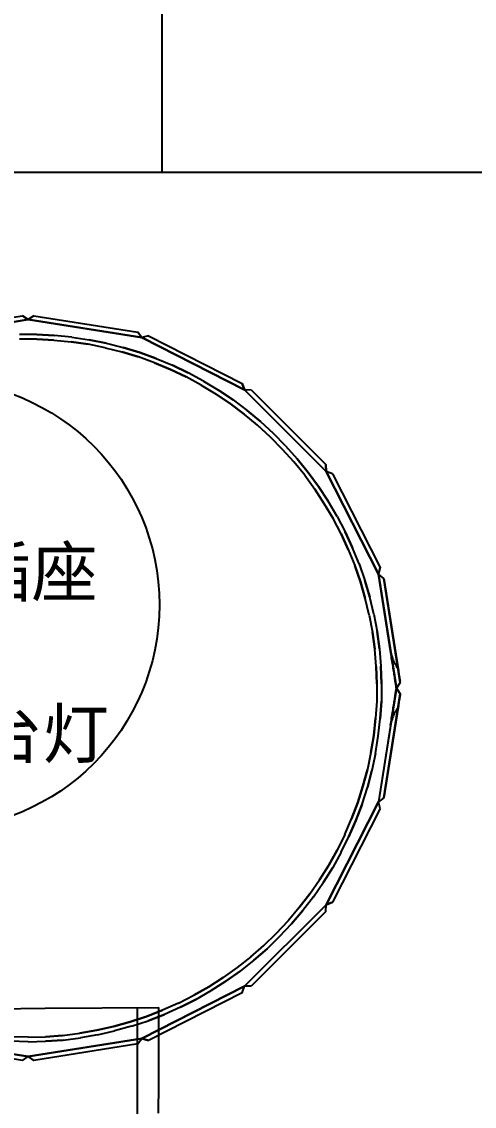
# Model space of a CAD drawing. Extents: x 11992 to 29481, y -6727 to 6811.
# Drawn here: x 12999 to 13242, y -1270 to -689 of the extents above; entities that cross this region are included whole.
import ezdxf

# ---------------------------------------------------------------- set-up
doc = ezdxf.new("R2010")
doc.units = 0
doc.header["$MEASUREMENT"] = 0
doc.layers.get('0').update_dxf_attribs({"color": 8, "linetype": 'CONTINUOUS'})
doc.layers.add('zoylight 0装饰灯', color=6, linetype='CONTINUOUS')
doc.styles.get("Standard").update_dxf_attribs({"font": 'arial.ttf'})

msp = doc.modelspace()

# ---------------------------------------------------------------- linework, layer by layer
for p, q in [((13074.62, -769.41, -2440.43), (13074.62, -609.41, -2440.43)), ((13074.62, -769.41, -40.43), (13074.62, -609.41, -40.43)), ((12599.59, -769.4, -40.43), (19099.59, -769.4, -40.43)), ((12599.59, -769.4, 379.57), (19099.59, -769.4, 379.57)), ((13074.62, -769.41, -2440.43), (13074.62, -769.41, -40.43)), ((13074.62, -769.41, -2440.43), (13074.62, -769.41, -40.43)), ((12941.8, -858.08, -1990.43), (13002.82, -848.42, -1990.43)), ((13002.82, -848.42, -2405.43), (12941.8, -858.08, -2405.43)), ((12944.07, -855.19, -1992.93), (12999.76, -846.37, -1992.93)), ((12944.07, -855.19, -2402.93), (12999.76, -846.37, -2402.93)), ((12999.76, -846.37, -1992.93), (12999.76, -846.37, -2402.93)), ((12999.76, -846.37, -2402.93), (12999.76, -846.37, -1992.93)), ((13002.82, -848.42, -1990.43), (12999.76, -846.37, -1992.93)), ((12999.76, -846.37, -2402.93), (13002.82, -848.42, -2405.43)), ((13005.87, -846.37, -1992.93), (13002.82, -848.42, -1990.43)), ((13005.87, -846.37, -2402.93), (13002.82, -848.42, -2405.43)), ((13002.82, -848.42, -2405.43), (13002.82, -848.42, -1990.43)), ((13002.82, -848.42, -2405.43), (13002.82, -848.42, -1990.43)), ((13002.82, -848.42, -1990.43), (13063.84, -858.08, -1990.43)), ((13063.84, -858.08, -2405.43), (13002.82, -848.42, -2405.43)), ((13002.82, -848.42, -2405.43), (13002.82, -848.42, -1990.43)), ((13002.82, -848.42, -1990.43), (13002.82, -848.42, -2405.43)), ((13005.87, -846.37, -1992.93), (13005.87, -846.37, -2402.93)), ((13005.87, -846.37, -2402.93), (13005.87, -846.37, -1992.93)), ((13005.87, -846.37, -1992.93), (13061.56, -855.19, -1992.93)), ((13005.87, -846.37, -2402.93), (13061.56, -855.19, -2402.93)), ((13007.5, -856.43, -2395.43), (12998.13, -856.43, -2440.43)), ((13007.44, -858.91, -2000.45), (12998.19, -858.91, -2006.45)), ((13016.68, -859.36, -2000.45), (13007.44, -858.91, -2000.45)), ((13007.44, -858.91, -2006.45), (13016.68, -859.36, -2006.45)), ((13016.87, -856.89, -2395.43), (13007.5, -856.43, -2395.43)), ((13007.5, -856.43, -2440.43), (13016.87, -856.89, -2440.43)), ((13016.68, -859.36, -2000.45), (13016.68, -859.36, -2006.45)), ((13016.68, -859.36, -2000.45), (13025.89, -860.28, -2000.45)), ((13016.68, -859.36, -2006.45), (13025.89, -860.28, -2006.45)), ((13016.68, -859.36, -2000.45), (13025.89, -860.28, -2000.45)), ((13016.68, -859.36, -2006.45), (13025.89, -860.28, -2006.45)), ((13016.87, -856.89, -2395.43), (13016.87, -856.89, -2440.43)), ((13026.2, -857.82, -2395.43), (13016.87, -856.89, -2395.43)), ((13026.2, -857.82, -2440.43), (13016.87, -856.89, -2440.43)), ((13026.2, -857.82, -2395.43), (13026.2, -857.82, -2440.43)), ((13026.2, -857.82, -2395.43), (13035.47, -859.21, -2395.43)), ((13026.2, -857.82, -2440.43), (13035.47, -859.21, -2440.43)), ((13026.2, -857.82, -2395.43), (13035.47, -859.21, -2395.43)), ((13026.2, -857.82, -2440.43), (13035.47, -859.21, -2440.43)), ((13035.47, -859.21, -2395.43), (13035.47, -859.21, -2440.43)), ((13044.66, -861.05, -2395.43), (13035.47, -859.21, -2395.43)), ((13035.47, -859.21, -2440.43), (13044.66, -861.05, -2440.43)), ((13061.56, -855.19, -1992.93), (13061.56, -855.19, -2402.93)), ((13061.56, -855.19, -2402.93), (13061.56, -855.19, -1992.93)), ((13063.84, -858.08, -1990.43), (13061.56, -855.19, -1992.93)), ((13061.56, -855.19, -2402.93), (13063.84, -858.08, -2405.43)), ((13067.38, -857.08, -1992.93), (13063.84, -858.08, -1990.43)), ((13067.38, -857.08, -2402.93), (13063.84, -858.08, -2405.43)), ((13063.84, -858.08, -2405.43), (13063.84, -858.08, -1990.43)), ((13063.84, -858.08, -1990.43), (13063.84, -858.08, -2405.43)), ((13063.84, -858.08, -2405.43), (13063.84, -858.08, -1990.43)), ((13063.84, -858.08, -2405.43), (13063.84, -858.08, -1990.43)), ((13063.84, -858.08, -1990.43), (13118.89, -886.13, -1990.43)), ((13118.89, -886.13, -2405.43), (13063.84, -858.08, -2405.43)), ((13067.38, -857.08, -1992.93), (13067.38, -857.08, -2402.93)), ((13067.38, -857.08, -2402.93), (13067.38, -857.08, -1992.93)), ((13067.38, -857.08, -1992.93), (13117.62, -882.68, -1992.93)), ((13067.38, -857.08, -2402.93), (13117.62, -882.68, -2402.93)), ((13025.89, -860.28, -2000.45), (13025.89, -860.28, -2006.45)), ((13025.89, -860.28, -2006.45), (13035.04, -861.65, -2006.45)), ((13035.04, -861.65, -2000.45), (13025.89, -860.28, -2000.45)), ((13025.89, -860.28, -2006.45), (13035.04, -861.65, -2006.45)), ((13035.04, -861.65, -2000.45), (13035.04, -861.65, -2006.45)), ((13044.11, -863.46, -2000.45), (13035.04, -861.65, -2000.45)), ((13044.11, -863.46, -2006.45), (13035.04, -861.65, -2006.45)), ((13044.11, -863.46, -2000.45), (13044.11, -863.46, -2006.45)), ((13044.11, -863.46, -2000.45), (13053.09, -865.73, -2000.45)), ((13044.11, -863.46, -2006.45), (13053.09, -865.73, -2006.45)), ((13044.66, -861.05, -2395.43), (13044.66, -861.05, -2440.43)), ((13044.66, -861.05, -2395.43), (13053.75, -863.34, -2395.43)), ((13044.66, -861.05, -2440.43), (13053.75, -863.34, -2440.43)), ((13053.09, -865.73, -2000.45), (13053.09, -865.73, -2006.45)), ((13053.09, -865.73, -2006.45), (13061.93, -868.44, -2006.45)), ((13061.93, -868.44, -2000.45), (13053.09, -865.73, -2000.45)), ((13053.09, -865.73, -2006.45), (13061.93, -868.44, -2006.45)), ((13053.75, -863.34, -2395.43), (13053.75, -863.34, -2440.43)), ((13053.75, -863.34, -2440.43), (13062.72, -866.08, -2440.43)), ((13062.72, -866.08, -2395.43), (13053.75, -863.34, -2395.43)), ((13053.75, -863.34, -2440.43), (13062.72, -866.08, -2440.43)), ((13061.93, -868.44, -2000.45), (13061.93, -868.44, -2006.45)), ((13070.64, -871.58, -2000.45), (13061.93, -868.44, -2000.45)), ((13070.64, -871.58, -2006.45), (13061.93, -868.44, -2006.45)), ((13062.72, -866.08, -2395.43), (13062.72, -866.08, -2440.43)), ((13071.54, -869.27, -2395.43), (13062.72, -866.08, -2395.43)), ((13062.72, -866.08, -2440.43), (13071.54, -869.27, -2440.43)), ((13070.64, -871.58, -2000.45), (13070.64, -871.58, -2006.45)), ((13079.17, -875.14, -2000.45), (13070.64, -871.58, -2000.45)), ((13070.64, -871.58, -2006.45), (13079.17, -875.14, -2006.45)), ((13071.54, -869.27, -2395.43), (13071.54, -869.27, -2440.43)), ((13071.54, -869.27, -2395.43), (13080.18, -872.88, -2395.43)), ((13071.54, -869.27, -2440.43), (13080.18, -872.88, -2440.43)), ((13079.17, -875.14, -2000.45), (13079.17, -875.14, -2006.45)), ((13079.17, -875.14, -2006.45), (13087.52, -879.13, -2006.45)), ((13087.52, -879.13, -2000.45), (13079.17, -875.14, -2000.45)), ((13079.17, -875.14, -2006.45), (13087.52, -879.13, -2006.45)), ((13080.18, -872.88, -2395.43), (13080.18, -872.88, -2440.43)), ((13080.18, -872.88, -2440.43), (13088.65, -876.92, -2440.43)), ((13088.65, -876.92, -2395.43), (13080.18, -872.88, -2395.43)), ((13080.18, -872.88, -2440.43), (13088.65, -876.92, -2440.43)), ((13088.65, -876.92, -2395.43), (13088.65, -876.92, -2440.43)), ((13096.9, -881.37, -2395.43), (13088.65, -876.92, -2395.43)), ((13096.9, -881.37, -2440.43), (13088.65, -876.92, -2440.43)), ((13087.52, -879.13, -2000.45), (13087.52, -879.13, -2006.45)), ((13095.67, -883.52, -2000.45), (13087.52, -879.13, -2000.45)), ((13095.67, -883.52, -2006.45), (13087.52, -879.13, -2006.45)), ((13096.9, -881.37, -2395.43), (13096.9, -881.37, -2440.43)), ((13096.9, -881.37, -2395.43), (13104.92, -886.23, -2395.43)), ((13096.9, -881.37, -2440.43), (13104.92, -886.23, -2440.43)), ((13117.62, -882.68, -1992.93), (13117.62, -882.68, -2402.93)), ((13117.62, -882.68, -2402.93), (13117.62, -882.68, -1992.93)), ((13118.89, -886.13, -1990.43), (13117.62, -882.68, -1992.93)), ((13117.62, -882.68, -2402.93), (13118.89, -886.13, -2405.43)), ((13095.67, -883.52, -2000.45), (13095.67, -883.52, -2006.45)), ((13095.67, -883.52, -2000.45), (13103.58, -888.32, -2000.45)), ((13095.67, -883.52, -2006.45), (13103.58, -888.32, -2006.45)), ((13103.58, -888.32, -2000.45), (13103.58, -888.32, -2006.45)), ((13111.25, -893.49, -2000.45), (13103.58, -888.32, -2000.45)), ((13103.58, -888.32, -2006.45), (13111.25, -893.49, -2006.45)), ((13104.92, -886.23, -2395.43), (13104.92, -886.23, -2440.43)), ((13112.69, -891.47, -2395.43), (13104.92, -886.23, -2395.43)), ((13104.92, -886.23, -2440.43), (13112.69, -891.47, -2440.43)), ((13118.89, -886.13, -2405.43), (13118.89, -886.13, -1990.43)), ((13118.89, -886.13, -2405.43), (13118.89, -886.13, -1990.43)), ((13122.56, -886.27, -1992.93), (13118.89, -886.13, -1990.43)), ((13118.89, -886.13, -1990.43), (13162.57, -929.82, -1990.43)), ((13162.57, -929.82, -2405.43), (13118.89, -886.13, -2405.43)), ((13122.56, -886.27, -2402.93), (13118.89, -886.13, -2405.43)), ((13118.89, -886.13, -2405.43), (13118.89, -886.13, -1990.43)), ((13118.89, -886.13, -1990.43), (13118.89, -886.13, -2405.43)), ((13122.56, -886.27, -1992.93), (13122.56, -886.27, -2402.93)), ((13122.56, -886.27, -2402.93), (13122.56, -886.27, -1992.93)), ((13122.56, -886.27, -1992.93), (13162.43, -926.14, -1992.93)), ((13122.56, -886.27, -2402.93), (13162.43, -926.14, -2402.93)), ((13111.25, -893.49, -2000.45), (13111.25, -893.49, -2006.45)), ((13118.66, -899.04, -2000.45), (13111.25, -893.49, -2000.45)), ((13111.25, -893.49, -2006.45), (13118.66, -899.04, -2006.45)), ((13112.69, -891.47, -2395.43), (13112.69, -891.47, -2440.43)), ((13112.69, -891.47, -2395.43), (13120.19, -897.09, -2395.43)), ((13112.69, -891.47, -2440.43), (13120.19, -897.09, -2440.43)), ((13112.69, -891.47, -2395.43), (13120.19, -897.09, -2395.43)), ((13112.69, -891.47, -2440.43), (13120.19, -897.09, -2440.43)), ((13118.66, -899.04, -2000.45), (13118.66, -899.04, -2006.45)), ((13125.78, -904.95, -2000.45), (13118.66, -899.04, -2000.45)), ((13125.78, -904.95, -2006.45), (13118.66, -899.04, -2006.45)), ((13120.19, -897.09, -2395.43), (13120.19, -897.09, -2440.43)), ((13127.41, -903.08, -2395.43), (13120.19, -897.09, -2395.43)), ((13120.19, -897.09, -2440.43), (13127.41, -903.08, -2440.43)), ((13125.78, -904.95, -2000.45), (13125.78, -904.95, -2006.45)), ((13125.78, -904.95, -2006.45), (13132.6, -911.2, -2006.45)), ((13132.6, -911.2, -2000.45), (13125.78, -904.95, -2000.45)), ((13125.78, -904.95, -2006.45), (13132.6, -911.2, -2006.45)), ((13127.41, -903.08, -2395.43), (13127.41, -903.08, -2440.43)), ((13134.32, -909.42, -2395.43), (13127.41, -903.08, -2395.43)), ((13127.41, -903.08, -2440.43), (13134.32, -909.42, -2440.43)), ((13132.6, -911.2, -2000.45), (13132.6, -911.2, -2006.45)), ((13132.6, -911.2, -2000.45), (13139.1, -917.78, -2000.45)), ((13132.6, -911.2, -2006.45), (13139.1, -917.78, -2006.45)), ((13134.32, -909.42, -2395.43), (13134.32, -909.42, -2440.43)), ((13140.9, -916.08, -2395.43), (13134.32, -909.42, -2395.43)), ((13140.9, -916.08, -2440.43), (13134.32, -909.42, -2440.43)), ((13139.1, -917.78, -2000.45), (13139.1, -917.78, -2006.45)), ((13145.27, -924.68, -2000.45), (13139.1, -917.78, -2000.45)), ((13139.1, -917.78, -2006.45), (13145.27, -924.68, -2006.45)), ((13140.9, -916.08, -2395.43), (13140.9, -916.08, -2440.43)), ((13140.9, -916.08, -2395.43), (13147.15, -923.07, -2395.43)), ((13140.9, -916.08, -2440.43), (13147.15, -923.07, -2440.43)), ((13147.15, -923.07, -2395.43), (13147.15, -923.07, -2440.43)), ((13153.05, -930.36, -2395.43), (13147.15, -923.07, -2395.43)), ((13147.15, -923.07, -2440.43), (13153.05, -930.36, -2440.43)), ((13145.27, -924.68, -2000.45), (13145.27, -924.68, -2006.45)), ((13151.09, -931.87, -2000.45), (13145.27, -924.68, -2000.45)), ((13151.09, -931.87, -2006.45), (13145.27, -924.68, -2006.45)), ((13162.43, -926.14, -1992.93), (13162.43, -926.14, -2402.93)), ((13162.43, -926.14, -2402.93), (13162.43, -926.14, -1992.93)), ((13162.57, -929.82, -1990.43), (13162.43, -926.14, -1992.93)), ((13162.43, -926.14, -2402.93), (13162.57, -929.82, -2405.43)), ((13162.57, -929.82, -2405.43), (13162.57, -929.82, -1990.43)), ((13162.57, -929.82, -1990.43), (13162.57, -929.82, -2405.43)), ((13162.57, -929.82, -2405.43), (13162.57, -929.82, -1990.43)), ((13162.57, -929.82, -2405.43), (13162.57, -929.82, -1990.43)), ((13166.02, -931.08, -1992.93), (13162.57, -929.82, -1990.43)), ((13162.57, -929.82, -1990.43), (13190.62, -984.87, -1990.43)), ((13190.62, -984.87, -2405.43), (13162.57, -929.82, -2405.43)), ((13166.02, -931.08, -2402.93), (13162.57, -929.82, -2405.43)), ((13151.09, -931.87, -2000.45), (13151.09, -931.87, -2006.45)), ((13151.09, -931.87, -2000.45), (13156.54, -939.34, -2000.45)), ((13151.09, -931.87, -2006.45), (13156.54, -939.34, -2006.45)), ((13153.05, -930.36, -2395.43), (13153.05, -930.36, -2440.43)), ((13158.58, -937.93, -2395.43), (13153.05, -930.36, -2395.43)), ((13153.05, -930.36, -2440.43), (13158.58, -937.93, -2440.43)), ((13166.02, -931.08, -1992.93), (13166.02, -931.08, -2402.93)), ((13166.02, -931.08, -2402.93), (13166.02, -931.08, -1992.93)), ((13166.02, -931.08, -1992.93), (13191.62, -981.33, -1992.93)), ((13166.02, -931.08, -2402.93), (13191.62, -981.33, -2402.93)), ((13156.54, -939.34, -2000.45), (13156.54, -939.34, -2006.45)), ((13161.62, -947.08, -2000.45), (13156.54, -939.34, -2000.45)), ((13156.54, -939.34, -2006.45), (13161.62, -947.08, -2006.45)), ((13158.58, -937.93, -2395.43), (13158.58, -937.93, -2440.43)), ((13163.73, -945.77, -2395.43), (13158.58, -937.93, -2395.43)), ((13158.58, -937.93, -2440.43), (13163.73, -945.77, -2440.43)), ((13161.62, -947.08, -2000.45), (13161.62, -947.08, -2006.45)), ((13161.62, -947.08, -2006.45), (13166.32, -955.05, -2006.45)), ((13166.32, -955.05, -2000.45), (13161.62, -947.08, -2000.45)), ((13161.62, -947.08, -2006.45), (13166.32, -955.05, -2006.45)), ((13163.73, -945.77, -2395.43), (13163.73, -945.77, -2440.43)), ((13168.48, -953.85, -2395.43), (13163.73, -945.77, -2395.43)), ((13168.48, -953.85, -2440.43), (13163.73, -945.77, -2440.43)), ((13166.32, -955.05, -2000.45), (13166.32, -955.05, -2006.45)), ((13170.61, -963.25, -2000.45), (13166.32, -955.05, -2000.45)), ((13170.61, -963.25, -2006.45), (13166.32, -955.05, -2006.45)), ((13168.48, -953.85, -2395.43), (13168.48, -953.85, -2440.43)), ((13168.48, -953.85, -2395.43), (13172.83, -962.15, -2395.43)), ((13168.48, -953.85, -2440.43), (13172.83, -962.15, -2440.43)), ((13170.61, -963.25, -2000.45), (13170.61, -963.25, -2006.45)), ((13174.49, -971.65, -2000.45), (13170.61, -963.25, -2000.45)), ((13170.61, -963.25, -2006.45), (13174.49, -971.65, -2006.45)), ((13172.83, -962.15, -2395.43), (13172.83, -962.15, -2440.43)), ((13176.76, -970.66, -2395.43), (13172.83, -962.15, -2395.43)), ((13172.83, -962.15, -2440.43), (13176.76, -970.66, -2440.43)), ((13174.49, -971.65, -2000.45), (13174.49, -971.65, -2006.45)), ((13174.49, -971.65, -2000.45), (13177.95, -980.23, -2000.45)), ((13174.49, -971.65, -2006.45), (13177.95, -980.23, -2006.45)), ((13176.76, -970.66, -2395.43), (13176.76, -970.66, -2440.43)), ((13180.27, -979.36, -2395.43), (13176.76, -970.66, -2395.43)), ((13180.27, -979.36, -2440.43), (13176.76, -970.66, -2440.43)), ((13177.95, -980.23, -2000.45), (13177.95, -980.23, -2006.45)), ((13180.98, -988.97, -2000.45), (13177.95, -980.23, -2000.45)), ((13177.95, -980.23, -2006.45), (13180.98, -988.97, -2006.45)), ((13180.27, -979.36, -2395.43), (13180.27, -979.36, -2440.43)), ((13180.27, -979.36, -2395.43), (13183.34, -988.21, -2395.43)), ((13180.27, -979.36, -2440.43), (13183.34, -988.21, -2440.43)), ((13190.62, -984.87, -1990.43), (13191.62, -981.33, -1992.93)), ((13191.62, -981.33, -2402.93), (13190.62, -984.87, -2405.43)), ((13191.62, -981.33, -2402.93), (13191.62, -981.33, -1992.93)), ((13190.62, -984.87, -2405.43), (13190.62, -984.87, -1990.43)), ((13190.62, -984.87, -1990.43), (13190.62, -984.87, -2405.43)), ((13190.62, -984.87, -2405.43), (13190.62, -984.87, -1990.43)), ((13193.51, -987.14, -2402.93), (13190.62, -984.87, -2405.43)), ((13190.62, -984.87, -1990.43), (13190.62, -984.87, -2405.43)), ((13190.62, -984.87, -2405.43), (13200.29, -1045.89, -2405.43)), ((13197.12, -1025.89, -1990.43), (13190.62, -984.87, -1990.43)), ((13193.51, -987.14, -1992.93), (13190.62, -984.87, -1990.43)), ((13193.51, -987.14, -1992.93), (13193.51, -987.14, -2402.93)), ((13202.33, -1042.83, -2402.93), (13193.51, -987.14, -2402.93)), ((13193.51, -987.14, -1992.93), (13193.51, -987.14, -2402.93)), ((13193.51, -987.14, -1992.93), (13201.18, -1035.57, -1992.93)), ((13180.98, -988.97, -2000.45), (13180.98, -988.97, -2006.45)), ((13183.58, -997.85, -2000.45), (13180.98, -988.97, -2000.45)), ((13180.98, -988.97, -2006.45), (13183.58, -997.85, -2006.45)), ((13183.34, -988.21, -2395.43), (13183.34, -988.21, -2440.43)), ((13185.98, -997.21, -2395.43), (13183.34, -988.21, -2395.43)), ((13183.34, -988.21, -2440.43), (13185.98, -997.21, -2440.43)), ((13183.58, -997.85, -2000.45), (13183.58, -997.85, -2006.45)), ((13185.73, -1006.85, -2000.45), (13183.58, -997.85, -2000.45)), ((13185.73, -1006.85, -2006.45), (13183.58, -997.85, -2006.45)), ((13185.98, -997.21, -2395.43), (13185.98, -997.21, -2440.43)), ((13188.16, -1006.33, -2395.43), (13185.98, -997.21, -2395.43)), ((13188.16, -1006.33, -2440.43), (13185.98, -997.21, -2440.43)), ((13185.73, -1006.85, -2000.45), (13185.73, -1006.85, -2006.45)), ((13185.73, -1006.85, -2000.45), (13187.44, -1015.94, -2000.45)), ((13185.73, -1006.85, -2006.45), (13187.44, -1015.94, -2006.45)), ((13188.16, -1006.33, -2395.43), (13188.16, -1006.33, -2440.43)), ((13188.16, -1006.33, -2395.43), (13189.89, -1015.55, -2395.43)), ((13188.16, -1006.33, -2440.43), (13189.89, -1015.55, -2440.43)), ((13187.44, -1015.94, -2000.45), (13187.44, -1015.94, -2006.45)), ((13188.7, -1025.11, -2000.45), (13187.44, -1015.94, -2000.45)), ((13187.44, -1015.94, -2006.45), (13188.7, -1025.11, -2006.45)), ((13189.89, -1015.55, -2395.43), (13189.89, -1015.55, -2440.43)), ((13191.16, -1024.83, -2395.43), (13189.89, -1015.55, -2395.43)), ((13189.89, -1015.55, -2440.43), (13191.16, -1024.83, -2440.43)), ((13188.7, -1025.11, -2000.45), (13188.7, -1025.11, -2006.45)), ((13189.5, -1034.33, -2000.45), (13188.7, -1025.11, -2000.45)), ((13189.5, -1034.33, -2006.45), (13188.7, -1025.11, -2006.45)), ((13191.16, -1024.83, -2395.43), (13191.16, -1024.83, -2440.43)), ((13191.16, -1024.83, -2395.43), (13191.97, -1034.17, -2395.43)), ((13191.16, -1024.83, -2440.43), (13191.97, -1034.17, -2440.43)), ((13197.27, -1026.86, -1990.45), (13197.12, -1025.89, -1990.43)), ((13197.12, -1025.89, -1990.43), (13197.27, -1026.72, -1990.45)), ((13197.12, -1025.89, -1990.43), (13197.19, -1026.3, -1990.43)), ((13197.12, -1025.89, -1990.43), (13197.45, -1027.54, -1990.5)), ((13197.12, -1025.89, -1990.43), (13197.55, -1027.95, -1990.53)), ((13197.12, -1025.89, -1990.43), (13197.66, -1028.35, -1990.58)), ((13197.19, -1026.3, -1990.43), (13197.27, -1026.72, -1990.45)), ((13197.27, -1026.72, -1990.45), (13197.35, -1027.13, -1990.47)), ((13197.43, -1027.83, -1990.52), (13197.27, -1026.86, -1990.45)), ((13197.35, -1027.13, -1990.47), (13197.45, -1027.54, -1990.5)), ((13197.58, -1028.8, -1990.64), (13197.43, -1027.83, -1990.52)), ((13197.45, -1027.54, -1990.5), (13197.55, -1027.95, -1990.53)), ((13197.55, -1027.95, -1990.53), (13197.66, -1028.35, -1990.58)), ((13197.66, -1028.35, -1990.58), (13197.78, -1028.75, -1990.63)), ((13197.78, -1028.75, -1990.63), (13197.91, -1029.15, -1990.7)), ((13189.5, -1034.33, -2000.45), (13189.5, -1034.33, -2006.45)), ((13189.84, -1043.57, -2000.45), (13189.5, -1034.33, -2000.45)), ((13189.5, -1034.33, -2006.45), (13189.84, -1043.57, -2006.45)), ((13191.97, -1034.17, -2395.43), (13191.97, -1034.17, -2440.43)), ((13192.32, -1043.54, -2395.43), (13191.97, -1034.17, -2395.43)), ((13191.97, -1034.17, -2440.43), (13192.32, -1043.54, -2440.43)), ((13197.73, -1029.76, -1990.81), (13197.58, -1028.8, -1990.64)), ((13197.88, -1030.72, -1991.02), (13197.73, -1029.76, -1990.81)), ((13198.03, -1031.66, -1991.28), (13197.88, -1030.72, -1991.02)), ((13197.91, -1029.15, -1990.7), (13198.04, -1029.55, -1990.77)), ((13198.18, -1032.59, -1991.58), (13198.03, -1031.66, -1991.28)), ((13198.04, -1029.55, -1990.77), (13198.18, -1029.94, -1990.84)), ((13198.18, -1029.94, -1990.84), (13198.48, -1030.71, -1991.02)), ((13198.32, -1033.5, -1991.93), (13198.18, -1032.59, -1991.58)), ((13198.47, -1034.39, -1992.33), (13198.32, -1033.5, -1991.93)), ((13198.6, -1035.27, -1992.77), (13198.47, -1034.39, -1992.33)), ((13198.48, -1030.71, -1991.02), (13198.8, -1031.46, -1991.22)), ((13198.8, -1031.46, -1991.22), (13199.15, -1032.19, -1991.45)), ((13199.15, -1032.19, -1991.45), (13199.52, -1032.91, -1991.7)), ((13199.52, -1032.91, -1991.7), (13199.91, -1033.6, -1991.98)), ((13199.91, -1033.6, -1991.98), (13200.32, -1034.28, -1992.27)), ((13200.32, -1034.28, -1992.27), (13200.74, -1034.93, -1992.59)), ((13198.74, -1036.12, -1993.25), (13198.6, -1035.27, -1992.77)), ((13198.87, -1036.95, -1993.77), (13198.74, -1036.12, -1993.25)), ((13199, -1037.75, -1994.33), (13198.87, -1036.95, -1993.77)), ((13199.12, -1038.53, -1994.93), (13199, -1037.75, -1994.33)), ((13199.24, -1039.27, -1995.57), (13199.12, -1038.53, -1994.93)), ((13199.35, -1039.98, -1996.24), (13199.24, -1039.27, -1995.57)), ((13199.46, -1040.66, -1996.95), (13199.35, -1039.98, -1996.24)), ((13200.74, -1034.93, -1992.59), (13201.18, -1035.57, -1992.93)), ((13201.18, -1035.57, -1992.93), (13201.31, -1036.36, -1993.39)), ((13201.31, -1036.36, -1993.39), (13201.43, -1037.13, -1993.89)), ((13201.43, -1037.13, -1993.89), (13201.55, -1037.88, -1994.42)), ((13201.55, -1037.88, -1994.42), (13201.66, -1038.6, -1994.99)), ((13201.66, -1038.6, -1994.99), (13201.77, -1039.29, -1995.59)), ((13201.77, -1039.29, -1995.59), (13201.88, -1039.96, -1996.22)), ((13201.88, -1039.96, -1996.22), (13201.98, -1040.6, -1996.88)), ((13189.84, -1043.57, -2000.45), (13189.72, -1052.83, -2000.45)), ((13189.84, -1043.57, -2006.45), (13189.72, -1052.83, -2006.45)), ((13189.84, -1043.57, -2000.45), (13189.84, -1043.57, -2006.45)), ((13200.29, -1045.89, -2405.43), (13190.62, -1106.91, -2405.43)), ((13192.32, -1043.54, -2395.43), (13192.2, -1052.92, -2395.43)), ((13192.32, -1043.54, -2440.43), (13192.2, -1052.92, -2440.43)), ((13192.32, -1043.54, -2395.43), (13192.32, -1043.54, -2440.43)), ((13199.56, -1041.31, -1997.69), (13199.46, -1040.66, -1996.95)), ((13199.66, -1041.92, -1998.47), (13199.56, -1041.31, -1997.69)), ((13199.75, -1042.48, -1999.27), (13199.66, -1041.92, -1998.47)), ((13199.83, -1043.01, -2000.1), (13199.75, -1042.48, -1999.27)), ((13199.91, -1043.5, -2000.95), (13199.83, -1043.01, -2000.1)), ((13199.98, -1043.94, -2001.83), (13199.91, -1043.5, -2000.95)), ((13200.04, -1044.35, -2002.73), (13199.98, -1043.94, -2001.83)), ((13200.07, -1044.53, -2003.19), (13200.04, -1044.35, -2002.73)), ((13200.1, -1044.71, -2003.65), (13200.07, -1044.53, -2003.19)), ((13200.12, -1044.87, -2004.12), (13200.1, -1044.71, -2003.65)), ((13200.17, -1045.16, -2005.06), (13200.12, -1044.87, -2004.12)), ((13200.19, -1045.28, -2005.54), (13200.17, -1045.16, -2005.06)), ((13200.21, -1045.39, -2006.02), (13200.19, -1045.28, -2005.54)), ((13200.29, -1045.89, -2010.43), (13200.21, -1045.39, -2006.02)), ((13200.22, -1045.5, -2006.5), (13200.21, -1045.39, -2006.02)), ((13200.29, -1045.89, -2010.43), (13200.22, -1045.5, -2006.5)), ((13200.24, -1045.59, -2006.99), (13200.22, -1045.5, -2006.5)), ((13200.22, -1046.28, -2006.5), (13200.25, -1046.1, -2007.48)), ((13200.25, -1045.67, -2007.48), (13200.24, -1045.59, -2006.99)), ((13200.26, -1045.73, -2007.97), (13200.25, -1045.67, -2007.48)), ((13200.25, -1046.1, -2007.48), (13200.26, -1046.04, -2007.96)), ((13200.27, -1045.79, -2008.46), (13200.26, -1045.73, -2007.97)), ((13200.26, -1046.04, -2007.96), (13200.27, -1045.98, -2008.46)), ((13200.28, -1045.83, -2008.95), (13200.27, -1045.79, -2008.46)), ((13200.27, -1045.98, -2008.46), (13200.28, -1045.91, -2009.44)), ((13200.27, -1045.98, -2008.46), (13200.28, -1045.94, -2008.95)), ((13200.28, -1045.86, -2009.44), (13200.28, -1045.83, -2008.95)), ((13200.29, -1045.89, -2010.43), (13200.28, -1045.86, -2009.44)), ((13200.28, -1045.88, -2009.93), (13200.28, -1045.86, -2009.44)), ((13200.29, -1045.89, -2010.43), (13200.28, -1045.88, -2009.93)), ((13200.28, -1045.91, -2009.44), (13200.28, -1045.89, -2009.93)), ((13200.28, -1045.89, -2009.93), (13200.29, -1045.89, -2405.43)), ((13200.28, -1045.91, -2009.44), (13200.28, -1045.94, -2008.95)), ((13202.33, -1042.83, -2402.93), (13200.29, -1045.89, -2405.43)), ((13200.29, -1045.89, -2010.43), (13200.82, -1045.08, -2004.82)), ((13200.29, -1045.89, -2010.43), (13200.68, -1045.29, -2005.59)), ((13200.29, -1045.89, -2010.43), (13200.33, -1045.82, -2008.8)), ((13200.29, -1045.89, -2010.43), (13200.3, -1045.87, -2009.61)), ((13200.29, -1045.89, -2010.43), (13200.33, -1045.95, -2008.8)), ((13200.29, -1045.89, -2010.43), (13200.3, -1045.91, -2009.61)), ((13200.29, -1045.89, -2010.43), (13200.39, -1046.04, -2007.98)), ((13200.29, -1045.89, -2010.43), (13200.46, -1046.15, -2007.18)), ((13200.29, -1045.89, -2010.43), (13200.29, -1045.89, -2405.43)), ((13202.33, -1048.94, -2402.93), (13200.29, -1045.89, -2405.43)), ((13200.29, -1045.89, -2010.43), (13200.29, -1045.89, -2405.43)), ((13200.29, -1045.89, -2010.43), (13200.29, -1045.89, -2405.43)), ((13200.33, -1045.82, -2008.8), (13200.3, -1045.87, -2009.61)), ((13200.3, -1045.91, -2009.61), (13200.33, -1045.95, -2008.8)), ((13200.39, -1045.74, -2007.98), (13200.33, -1045.82, -2008.8)), ((13200.33, -1045.95, -2008.8), (13200.39, -1046.04, -2007.98)), ((13200.46, -1045.62, -2007.18), (13200.39, -1045.74, -2007.98)), ((13200.39, -1046.04, -2007.98), (13200.46, -1046.15, -2007.18)), ((13200.56, -1045.47, -2006.38), (13200.46, -1045.62, -2007.18)), ((13200.46, -1046.15, -2007.18), (13200.56, -1046.3, -2006.38)), ((13200.68, -1045.29, -2005.59), (13200.56, -1045.47, -2006.38)), ((13200.82, -1045.08, -2004.82), (13200.68, -1045.29, -2005.59)), ((13200.98, -1044.84, -2004.05), (13200.82, -1045.08, -2004.82)), ((13201.16, -1044.57, -2003.3), (13200.98, -1044.84, -2004.05)), ((13201.36, -1044.28, -2002.57), (13201.16, -1044.57, -2003.3)), ((13201.58, -1043.95, -2001.85), (13201.36, -1044.28, -2002.57)), ((13201.81, -1043.6, -2001.15), (13201.58, -1043.95, -2001.85)), ((13202.07, -1043.23, -2000.47), (13201.81, -1043.6, -2001.15)), ((13201.98, -1040.6, -1996.88), (13202.07, -1041.21, -1997.57)), ((13202.07, -1041.21, -1997.57), (13202.17, -1041.78, -1998.29)), ((13202.33, -1042.83, -1999.8), (13202.07, -1043.23, -2000.47)), ((13202.17, -1041.78, -1998.29), (13202.25, -1042.32, -1999.03)), ((13202.33, -1042.83, -1999.8), (13202.25, -1042.32, -1999.03)), ((13202.33, -1042.83, -1999.8), (13202.33, -1042.83, -2402.93)), ((13202.33, -1042.83, -1999.8), (13202.33, -1042.83, -2402.93)), ((13193.51, -1104.64, -2402.93), (13202.33, -1048.94, -2402.93)), ((13199.24, -1052.5, -1995.57), (13199.35, -1051.79, -1996.24)), ((13199.35, -1051.79, -1996.24), (13199.46, -1051.11, -1996.95)), ((13199.46, -1051.11, -1996.95), (13199.56, -1050.46, -1997.69)), ((13199.56, -1050.46, -1997.69), (13199.66, -1049.86, -1998.47)), ((13199.66, -1049.86, -1998.47), (13199.75, -1049.29, -1999.27)), ((13199.75, -1049.29, -1999.27), (13199.83, -1048.76, -2000.1)), ((13199.83, -1048.76, -2000.1), (13199.91, -1048.27, -2000.95)), ((13199.91, -1048.27, -2000.95), (13199.98, -1047.83, -2001.83)), ((13199.98, -1047.83, -2001.83), (13200.04, -1047.42, -2002.73)), ((13200.04, -1047.42, -2002.73), (13200.07, -1047.24, -2003.19)), ((13200.07, -1047.24, -2003.19), (13200.1, -1047.07, -2003.65)), ((13200.1, -1047.07, -2003.65), (13200.12, -1046.91, -2004.12)), ((13200.12, -1046.91, -2004.12), (13200.15, -1046.76, -2004.59)), ((13200.15, -1046.76, -2004.59), (13200.17, -1046.62, -2005.06)), ((13200.17, -1046.62, -2005.06), (13200.21, -1046.38, -2006.02)), ((13200.21, -1046.38, -2006.02), (13200.22, -1046.28, -2006.5)), ((13200.56, -1046.3, -2006.38), (13200.68, -1046.48, -2005.59)), ((13200.68, -1046.48, -2005.59), (13200.82, -1046.69, -2004.82)), ((13200.82, -1046.69, -2004.82), (13200.98, -1046.93, -2004.05)), ((13200.98, -1046.93, -2004.05), (13201.16, -1047.2, -2003.3)), ((13201.16, -1047.2, -2003.3), (13201.36, -1047.5, -2002.57)), ((13201.36, -1047.5, -2002.57), (13201.58, -1047.82, -2001.85)), ((13201.58, -1047.82, -2001.85), (13201.81, -1048.17, -2001.15)), ((13201.88, -1051.81, -1996.22), (13201.77, -1052.48, -1995.59)), ((13201.81, -1048.17, -2001.15), (13202.07, -1048.55, -2000.47)), ((13201.98, -1051.17, -1996.88), (13201.88, -1051.81, -1996.22)), ((13202.07, -1050.57, -1997.57), (13201.98, -1051.17, -1996.88)), ((13202.07, -1048.55, -2000.47), (13202.33, -1048.94, -1999.8)), ((13202.17, -1049.99, -1998.29), (13202.07, -1050.57, -1997.57)), ((13202.25, -1049.45, -1999.03), (13202.17, -1049.99, -1998.29)), ((13202.33, -1048.94, -1999.8), (13202.25, -1049.45, -1999.03)), ((13202.33, -1048.94, -1999.8), (13202.33, -1048.94, -2402.93)), ((13202.33, -1048.94, -1999.8), (13202.33, -1048.94, -2402.93)), ((13189.72, -1052.83, -2000.45), (13189.15, -1062.06, -2000.45)), ((13189.72, -1052.83, -2006.45), (13189.15, -1062.06, -2006.45)), ((13189.72, -1052.83, -2000.45), (13189.72, -1052.83, -2006.45)), ((13191.62, -1062.28, -2395.43), (13192.2, -1052.92, -2395.43)), ((13192.2, -1052.92, -2440.43), (13191.62, -1062.28, -2440.43)), ((13192.2, -1052.92, -2395.43), (13192.2, -1052.92, -2440.43)), ((13201.18, -1056.21, -1992.93), (13193.51, -1104.64, -1992.93)), ((13198.32, -1058.27, -1991.93), (13198.47, -1057.38, -1992.33)), ((13198.47, -1057.38, -1992.33), (13198.6, -1056.5, -1992.77)), ((13198.6, -1056.5, -1992.77), (13198.74, -1055.65, -1993.25)), ((13198.74, -1055.65, -1993.25), (13198.87, -1054.82, -1993.77)), ((13198.87, -1054.82, -1993.77), (13199, -1054.02, -1994.33)), ((13199, -1054.02, -1994.33), (13199.12, -1053.25, -1994.93)), ((13199.12, -1053.25, -1994.93), (13199.24, -1052.5, -1995.57)), ((13200.32, -1057.5, -1992.27), (13199.91, -1058.17, -1991.98)), ((13200.74, -1056.84, -1992.59), (13200.32, -1057.5, -1992.27)), ((13201.18, -1056.21, -1992.93), (13200.74, -1056.84, -1992.59)), ((13201.31, -1055.41, -1993.39), (13201.18, -1056.21, -1992.93)), ((13201.43, -1054.64, -1993.89), (13201.31, -1055.41, -1993.39)), ((13201.55, -1053.9, -1994.42), (13201.43, -1054.64, -1993.89)), ((13201.66, -1053.17, -1994.99), (13201.55, -1053.9, -1994.42)), ((13201.77, -1052.48, -1995.59), (13201.66, -1053.17, -1994.99)), ((13188.13, -1071.26, -2000.45), (13189.15, -1062.06, -2000.45)), ((13189.15, -1062.06, -2006.45), (13188.13, -1071.26, -2006.45)), ((13189.15, -1062.06, -2000.45), (13189.15, -1062.06, -2006.45)), ((13190.58, -1071.59, -2395.43), (13191.62, -1062.28, -2395.43)), ((13190.58, -1071.59, -2440.43), (13191.62, -1062.28, -2440.43)), ((13191.62, -1062.28, -2395.43), (13191.62, -1062.28, -2440.43)), ((13197.43, -1063.94, -1990.52), (13197.58, -1062.97, -1990.64)), ((13197.66, -1063.42, -1990.58), (13197.55, -1063.83, -1990.53)), ((13197.58, -1062.97, -1990.64), (13197.73, -1062.01, -1990.81)), ((13197.78, -1063.02, -1990.63), (13197.66, -1063.42, -1990.58)), ((13197.73, -1062.01, -1990.81), (13197.88, -1061.05, -1991.02)), ((13197.91, -1062.62, -1990.7), (13197.78, -1063.02, -1990.63)), ((13197.88, -1061.05, -1991.02), (13198.03, -1060.11, -1991.28)), ((13198.04, -1062.23, -1990.77), (13197.91, -1062.62, -1990.7)), ((13198.03, -1060.11, -1991.28), (13198.18, -1059.19, -1991.58)), ((13198.18, -1061.84, -1990.84), (13198.04, -1062.23, -1990.77)), ((13198.18, -1059.19, -1991.58), (13198.32, -1058.27, -1991.93)), ((13198.48, -1061.07, -1991.02), (13198.18, -1061.84, -1990.84)), ((13198.8, -1060.32, -1991.22), (13198.48, -1061.07, -1991.02)), ((13199.15, -1059.58, -1991.45), (13198.8, -1060.32, -1991.22)), ((13199.52, -1058.87, -1991.7), (13199.15, -1059.58, -1991.45)), ((13199.91, -1058.17, -1991.98), (13199.52, -1058.87, -1991.7)), ((13197.12, -1065.89, -1990.43), (13190.62, -1106.91, -1990.43)), ((13197.12, -1065.89, -1990.43), (13190.62, -1106.91, -1990.43)), ((13197.12, -1065.89, -1990.43), (13197.43, -1063.94, -1990.52)), ((13197.12, -1065.89, -1990.43), (13197.45, -1064.23, -1990.5)), ((13197.12, -1065.89, -1990.43), (13197.35, -1064.64, -1990.47)), ((13197.12, -1065.89, -1990.43), (13197.27, -1065.06, -1990.45)), ((13197.12, -1065.89, -1990.43), (13197.19, -1065.47, -1990.43)), ((13197.27, -1065.06, -1990.45), (13197.19, -1065.47, -1990.43)), ((13197.35, -1064.64, -1990.47), (13197.27, -1065.06, -1990.45)), ((13197.45, -1064.23, -1990.5), (13197.35, -1064.64, -1990.47)), ((13197.55, -1063.83, -1990.53), (13197.45, -1064.23, -1990.5)), ((13186.64, -1080.39, -2000.45), (13188.13, -1071.26, -2000.45)), ((13188.13, -1071.26, -2006.45), (13186.64, -1080.39, -2006.45)), ((13188.13, -1071.26, -2000.45), (13188.13, -1071.26, -2006.45)), ((13189.08, -1080.85, -2395.43), (13190.58, -1071.59, -2395.43)), ((13189.08, -1080.85, -2440.43), (13190.58, -1071.59, -2440.43)), ((13190.58, -1071.59, -2395.43), (13190.58, -1071.59, -2440.43)), ((13186.64, -1080.39, -2000.45), (13184.71, -1089.44, -2000.45)), ((13186.64, -1080.39, -2006.45), (13184.71, -1089.44, -2006.45)), ((13186.64, -1080.39, -2000.45), (13186.64, -1080.39, -2006.45)), ((13189.08, -1080.85, -2395.43), (13187.12, -1090.01, -2395.43)), ((13189.08, -1080.85, -2440.43), (13187.12, -1090.01, -2440.43)), ((13189.08, -1080.85, -2395.43), (13189.08, -1080.85, -2440.43)), ((13182.34, -1098.38, -2000.45), (13184.71, -1089.44, -2000.45)), ((13184.71, -1089.44, -2006.45), (13182.34, -1098.38, -2006.45)), ((13184.71, -1089.44, -2000.45), (13184.71, -1089.44, -2006.45)), ((13184.72, -1099.08, -2395.43), (13187.12, -1090.01, -2395.43)), ((13187.12, -1090.01, -2440.43), (13184.72, -1099.08, -2440.43)), ((13187.12, -1090.01, -2395.43), (13187.12, -1090.01, -2440.43)), ((13179.52, -1107.19, -2000.45), (13182.34, -1098.38, -2000.45)), ((13182.34, -1098.38, -2006.45), (13179.52, -1107.19, -2006.45)), ((13182.34, -1098.38, -2000.45), (13182.34, -1098.38, -2006.45)), ((13181.86, -1108.01, -2395.43), (13184.72, -1099.08, -2395.43)), ((13181.86, -1108.01, -2440.43), (13184.72, -1099.08, -2440.43)), ((13184.72, -1099.08, -2395.43), (13184.72, -1099.08, -2440.43)), ((13190.62, -1106.91, -1990.43), (13162.57, -1161.96, -1990.43)), ((13162.57, -1161.96, -2405.43), (13190.62, -1106.91, -2405.43)), ((13176.27, -1115.86, -2000.45), (13179.52, -1107.19, -2000.45)), ((13179.52, -1107.19, -2006.45), (13176.27, -1115.86, -2006.45)), ((13178.57, -1116.78, -2395.43), (13181.86, -1108.01, -2395.43)), ((13181.86, -1108.01, -2440.43), (13178.57, -1116.78, -2440.43)), ((13179.52, -1107.19, -2000.45), (13179.52, -1107.19, -2006.45)), ((13181.86, -1108.01, -2395.43), (13181.86, -1108.01, -2440.43)), ((13193.51, -1104.64, -2402.93), (13190.62, -1106.91, -2405.43)), ((13193.51, -1104.64, -1992.93), (13190.62, -1106.91, -1990.43)), ((13190.62, -1106.91, -2405.43), (13190.62, -1106.91, -1990.43)), ((13190.62, -1106.91, -2405.43), (13190.62, -1106.91, -1990.43)), ((13191.62, -1110.45, -1992.93), (13190.62, -1106.91, -1990.43)), ((13191.62, -1110.45, -2402.93), (13190.62, -1106.91, -2405.43)), ((13190.62, -1106.91, -1990.43), (13190.62, -1106.91, -2405.43)), ((13190.62, -1106.91, -1990.43), (13190.62, -1106.91, -2405.43)), ((13193.51, -1104.64, -2402.93), (13193.51, -1104.64, -1992.93)), ((13193.51, -1104.64, -1992.93), (13193.51, -1104.64, -2402.93)), ((13191.62, -1110.45, -1992.93), (13166.02, -1160.69, -1992.93)), ((13191.62, -1110.45, -2402.93), (13166.02, -1160.69, -2402.93)), ((13172.6, -1124.35, -2000.45), (13176.27, -1115.86, -2000.45)), ((13172.6, -1124.35, -2006.45), (13176.27, -1115.86, -2006.45)), ((13176.27, -1115.86, -2000.45), (13176.27, -1115.86, -2006.45)), ((13191.62, -1110.45, -1992.93), (13191.62, -1110.45, -2402.93)), ((13191.62, -1110.45, -2402.93), (13191.62, -1110.45, -1992.93)), ((13174.85, -1125.39, -2395.43), (13178.57, -1116.78, -2395.43)), ((13178.57, -1116.78, -2440.43), (13174.85, -1125.39, -2440.43)), ((13178.57, -1116.78, -2395.43), (13178.57, -1116.78, -2440.43)), ((13172.6, -1124.35, -2000.45), (13168.51, -1132.65, -2000.45)), ((13172.6, -1124.35, -2006.45), (13168.51, -1132.65, -2006.45)), ((13170.71, -1133.8, -2395.43), (13174.85, -1125.39, -2395.43)), ((13170.71, -1133.8, -2440.43), (13174.85, -1125.39, -2440.43)), ((13172.6, -1124.35, -2000.45), (13172.6, -1124.35, -2006.45)), ((13174.85, -1125.39, -2395.43), (13174.85, -1125.39, -2440.43)), ((13164.02, -1140.74, -2000.45), (13168.51, -1132.65, -2000.45)), ((13168.51, -1132.65, -2006.45), (13164.02, -1140.74, -2006.45)), ((13168.51, -1132.65, -2000.45), (13168.51, -1132.65, -2006.45)), ((13170.71, -1133.8, -2395.43), (13166.15, -1142, -2395.43)), ((13170.71, -1133.8, -2440.43), (13166.15, -1142, -2440.43)), ((13170.71, -1133.8, -2395.43), (13170.71, -1133.8, -2440.43)), ((13159.13, -1148.59, -2000.45), (13164.02, -1140.74, -2000.45)), ((13164.02, -1140.74, -2006.45), (13159.13, -1148.59, -2006.45)), ((13161.2, -1149.96, -2395.43), (13166.15, -1142, -2395.43)), ((13166.15, -1142, -2440.43), (13161.2, -1149.96, -2440.43)), ((13164.02, -1140.74, -2000.45), (13164.02, -1140.74, -2006.45)), ((13166.15, -1142, -2395.43), (13166.15, -1142, -2440.43)), ((13153.86, -1156.2, -2000.45), (13159.13, -1148.59, -2000.45)), ((13153.86, -1156.2, -2006.45), (13159.13, -1148.59, -2006.45)), ((13155.86, -1157.66, -2395.43), (13161.2, -1149.96, -2395.43)), ((13155.86, -1157.66, -2440.43), (13161.2, -1149.96, -2440.43)), ((13159.13, -1148.59, -2000.45), (13159.13, -1148.59, -2006.45)), ((13161.2, -1149.96, -2395.43), (13161.2, -1149.96, -2440.43)), ((13148.22, -1163.53, -2000.45), (13153.86, -1156.2, -2000.45)), ((13153.86, -1156.2, -2006.45), (13148.22, -1163.53, -2006.45)), ((13153.86, -1156.2, -2000.45), (13153.86, -1156.2, -2006.45)), ((13162.57, -1161.96, -1990.43), (13118.89, -1205.64, -1990.43)), ((13118.89, -1205.64, -2405.43), (13162.57, -1161.96, -2405.43)), ((13155.86, -1157.66, -2395.43), (13150.15, -1165.09, -2395.43)), ((13155.86, -1157.66, -2440.43), (13150.15, -1165.09, -2440.43)), ((13155.86, -1157.66, -2395.43), (13155.86, -1157.66, -2440.43)), ((13162.43, -1165.63, -1992.93), (13162.57, -1161.96, -1990.43)), ((13162.43, -1165.63, -2402.93), (13162.57, -1161.96, -2405.43)), ((13162.57, -1161.96, -1990.43), (13166.02, -1160.69, -1992.93)), ((13166.02, -1160.69, -2402.93), (13162.57, -1161.96, -2405.43)), ((13162.57, -1161.96, -2405.43), (13162.57, -1161.96, -1990.43)), ((13162.57, -1161.96, -1990.43), (13162.57, -1161.96, -2405.43)), ((13162.57, -1161.96, -2405.43), (13162.57, -1161.96, -1990.43)), ((13162.57, -1161.96, -2405.43), (13162.57, -1161.96, -1990.43)), ((13166.02, -1160.69, -2402.93), (13166.02, -1160.69, -1992.93)), ((13162.43, -1165.63, -1992.93), (13122.56, -1205.5, -1992.93)), ((13162.43, -1165.63, -2402.93), (13122.56, -1205.5, -2402.93)), ((13148.22, -1163.53, -2000.45), (13142.22, -1170.58, -2000.45)), ((13148.22, -1163.53, -2006.45), (13142.22, -1170.58, -2006.45)), ((13144.07, -1172.23, -2395.43), (13150.15, -1165.09, -2395.43)), ((13150.15, -1165.09, -2440.43), (13144.07, -1172.23, -2440.43)), ((13148.22, -1163.53, -2000.45), (13148.22, -1163.53, -2006.45)), ((13150.15, -1165.09, -2395.43), (13150.15, -1165.09, -2440.43)), ((13162.43, -1165.63, -1992.93), (13162.43, -1165.63, -2402.93)), ((13162.43, -1165.63, -2402.93), (13162.43, -1165.63, -1992.93)), ((13135.89, -1177.32, -2000.45), (13142.22, -1170.58, -2000.45)), ((13142.22, -1170.58, -2006.45), (13135.89, -1177.32, -2006.45)), ((13137.65, -1179.07, -2395.43), (13144.07, -1172.23, -2395.43)), ((13137.65, -1179.07, -2440.43), (13144.07, -1172.23, -2440.43)), ((13142.22, -1170.58, -2000.45), (13142.22, -1170.58, -2006.45)), ((13144.07, -1172.23, -2395.43), (13144.07, -1172.23, -2440.43)), ((13129.23, -1183.74, -2000.45), (13135.89, -1177.32, -2000.45)), ((13129.23, -1183.74, -2006.45), (13135.89, -1177.32, -2006.45)), ((13137.65, -1179.07, -2395.43), (13130.9, -1185.57, -2395.43)), ((13137.65, -1179.07, -2440.43), (13130.9, -1185.57, -2440.43)), ((13135.89, -1177.32, -2000.45), (13135.89, -1177.32, -2006.45)), ((13137.65, -1179.07, -2395.43), (13137.65, -1179.07, -2440.43)), ((13122.25, -1189.82, -2000.45), (13129.23, -1183.74, -2000.45)), ((13122.25, -1189.82, -2006.45), (13129.23, -1183.74, -2006.45)), ((13123.84, -1191.73, -2395.43), (13130.9, -1185.57, -2395.43)), ((13130.9, -1185.57, -2440.43), (13123.84, -1191.73, -2440.43)), ((13129.23, -1183.74, -2000.45), (13129.23, -1183.74, -2006.45)), ((13130.9, -1185.57, -2395.43), (13130.9, -1185.57, -2440.43)), ((13122.25, -1189.82, -2000.45), (13114.99, -1195.55, -2000.45)), ((13122.25, -1189.82, -2006.45), (13114.99, -1195.55, -2006.45)), ((13122.25, -1189.82, -2000.45), (13122.25, -1189.82, -2006.45)), ((13114.99, -1195.55, -2000.45), (13107.45, -1200.92, -2000.45)), ((13114.99, -1195.55, -2006.45), (13107.45, -1200.92, -2006.45)), ((13114.99, -1195.55, -2000.45), (13114.99, -1195.55, -2006.45)), ((13123.84, -1191.73, -2395.43), (13116.47, -1197.54, -2395.43)), ((13123.84, -1191.73, -2440.43), (13116.47, -1197.54, -2440.43)), ((13123.84, -1191.73, -2395.43), (13123.84, -1191.73, -2440.43)), ((13099.65, -1205.91, -2000.45), (13107.45, -1200.92, -2000.45)), ((13107.45, -1200.92, -2006.45), (13099.65, -1205.91, -2006.45)), ((13100.94, -1208.02, -2395.43), (13108.84, -1202.97, -2395.43)), ((13108.84, -1202.97, -2440.43), (13100.94, -1208.02, -2440.43)), ((13107.45, -1200.92, -2000.45), (13107.45, -1200.92, -2006.45)), ((13108.84, -1202.97, -2395.43), (13116.47, -1197.54, -2395.43)), ((13116.47, -1197.54, -2440.43), (13108.84, -1202.97, -2440.43)), ((13108.84, -1202.97, -2395.43), (13108.84, -1202.97, -2440.43)), ((13116.47, -1197.54, -2395.43), (13116.47, -1197.54, -2440.43)), ((13118.89, -1205.64, -1990.43), (13063.84, -1233.69, -1990.43)), ((13063.84, -1233.69, -2405.43), (13118.89, -1205.64, -2405.43)), ((13099.65, -1205.91, -2006.45), (13091.62, -1210.5, -2006.45)), ((13091.62, -1210.5, -2000.45), (13099.65, -1205.91, -2000.45)), ((13099.65, -1205.91, -2006.45), (13091.62, -1210.5, -2006.45)), ((13092.8, -1212.68, -2395.43), (13100.94, -1208.02, -2395.43)), ((13092.8, -1212.68, -2440.43), (13100.94, -1208.02, -2440.43)), ((13099.65, -1205.91, -2000.45), (13099.65, -1205.91, -2006.45)), ((13100.94, -1208.02, -2395.43), (13100.94, -1208.02, -2440.43)), ((13117.62, -1209.1, -1992.93), (13118.89, -1205.64, -1990.43)), ((13117.62, -1209.1, -2402.93), (13118.89, -1205.64, -2405.43)), ((13118.89, -1205.64, -1990.43), (13122.56, -1205.5, -1992.93)), ((13122.56, -1205.5, -2402.93), (13118.89, -1205.64, -2405.43)), ((13118.89, -1205.64, -2405.43), (13118.89, -1205.64, -1990.43)), ((13118.89, -1205.64, -2405.43), (13118.89, -1205.64, -1990.43)), ((13118.89, -1205.64, -2405.43), (13118.89, -1205.64, -1990.43)), ((13118.89, -1205.64, -1990.43), (13118.89, -1205.64, -2405.43)), ((13122.56, -1205.5, -2402.93), (13122.56, -1205.5, -1992.93)), ((13117.62, -1209.1, -1992.93), (13067.38, -1234.69, -1992.93)), ((13117.62, -1209.1, -2402.93), (13067.38, -1234.69, -2402.93)), ((13083.37, -1214.69, -2000.45), (13074.93, -1218.46, -2000.45)), ((13083.37, -1214.69, -2006.45), (13074.93, -1218.46, -2006.45)), ((13083.37, -1214.69, -2000.45), (13091.62, -1210.5, -2000.45)), ((13083.37, -1214.69, -2006.45), (13091.62, -1210.5, -2006.45)), ((13083.37, -1214.69, -2000.45), (13083.37, -1214.69, -2006.45)), ((13092.8, -1212.68, -2440.43), (13084.44, -1216.92, -2440.43)), ((13084.44, -1216.92, -2395.43), (13092.8, -1212.68, -2395.43)), ((13092.8, -1212.68, -2440.43), (13084.44, -1216.92, -2440.43)), ((13091.62, -1210.5, -2000.45), (13091.62, -1210.5, -2006.45)), ((13092.8, -1212.68, -2395.43), (13092.8, -1212.68, -2440.43)), ((13117.62, -1209.1, -2402.93), (13117.62, -1209.1, -1992.93)), ((12960.52, -1218.06, -2140.43), (13011.97, -1217.49, -2140.43)), ((13011.97, -1217.49, -2140.43), (13072.92, -1216.96, -2140.43)), ((13061.46, -1240.24, -2140.43), (13061.48, -1217.05, -2140.43)), ((13066.3, -1221.82, -2000.45), (13074.93, -1218.46, -2000.45)), ((13074.93, -1218.46, -2006.45), (13066.3, -1221.82, -2006.45)), ((13072.88, -1239.41, -2140.43), (13072.92, -1216.96, -2140.43)), ((13074.93, -1218.46, -2000.45), (13074.93, -1218.46, -2006.45)), ((13084.44, -1216.92, -2395.43), (13075.88, -1220.75, -2395.43)), ((13084.44, -1216.92, -2440.43), (13075.88, -1220.75, -2440.43)), ((13084.44, -1216.92, -2395.43), (13084.44, -1216.92, -2440.43)), ((13057.53, -1224.75, -2006.45), (13048.61, -1227.23, -2006.45)), ((13048.61, -1227.23, -2000.45), (13057.53, -1224.75, -2000.45)), ((13057.53, -1224.75, -2006.45), (13048.61, -1227.23, -2006.45)), ((13057.53, -1224.75, -2000.45), (13066.3, -1221.82, -2000.45)), ((13066.3, -1221.82, -2006.45), (13057.53, -1224.75, -2006.45)), ((13057.53, -1224.75, -2000.45), (13057.53, -1224.75, -2006.45)), ((13058.25, -1227.11, -2395.43), (13067.15, -1224.15, -2395.43)), ((13058.25, -1227.11, -2440.43), (13067.15, -1224.15, -2440.43)), ((13066.3, -1221.82, -2000.45), (13066.3, -1221.82, -2006.45)), ((13067.15, -1224.15, -2395.43), (13075.88, -1220.75, -2395.43)), ((13075.88, -1220.75, -2440.43), (13067.15, -1224.15, -2440.43)), ((13067.15, -1224.15, -2395.43), (13067.15, -1224.15, -2440.43)), ((13075.88, -1220.75, -2395.43), (13075.88, -1220.75, -2440.43)), ((13012.07, -1232.69, -2000.45), (13021.29, -1232.01, -2000.45)), ((13021.29, -1232.01, -2006.45), (13012.07, -1232.69, -2006.45)), ((13021.29, -1232.01, -2000.45), (13030.48, -1230.87, -2000.45)), ((13021.29, -1232.01, -2006.45), (13030.48, -1230.87, -2006.45)), ((13021.29, -1232.01, -2000.45), (13021.29, -1232.01, -2006.45)), ((13030.48, -1230.87, -2000.45), (13039.59, -1229.27, -2000.45)), ((13039.59, -1229.27, -2006.45), (13030.48, -1230.87, -2006.45)), ((13030.48, -1230.87, -2000.45), (13030.48, -1230.87, -2006.45)), ((13040.08, -1231.7, -2395.43), (13030.84, -1233.32, -2395.43)), ((13040.08, -1231.7, -2440.43), (13030.84, -1233.32, -2440.43)), ((13040.08, -1231.7, -2395.43), (13030.84, -1233.32, -2395.43)), ((13040.08, -1231.7, -2440.43), (13030.84, -1233.32, -2440.43)), ((13039.59, -1229.27, -2000.45), (13048.61, -1227.23, -2000.45)), ((13048.61, -1227.23, -2006.45), (13039.59, -1229.27, -2006.45)), ((13039.59, -1229.27, -2000.45), (13039.59, -1229.27, -2006.45)), ((13040.08, -1231.7, -2395.43), (13049.22, -1229.64, -2395.43)), ((13040.08, -1231.7, -2440.43), (13049.22, -1229.64, -2440.43)), ((13040.08, -1231.7, -2395.43), (13040.08, -1231.7, -2440.43)), ((13048.61, -1227.23, -2000.45), (13048.61, -1227.23, -2006.45)), ((13058.25, -1227.11, -2395.43), (13049.22, -1229.64, -2395.43)), ((13058.25, -1227.11, -2440.43), (13049.22, -1229.64, -2440.43)), ((13058.25, -1227.11, -2395.43), (13049.22, -1229.64, -2395.43)), ((13058.25, -1227.11, -2440.43), (13049.22, -1229.64, -2440.43)), ((13049.22, -1229.64, -2395.43), (13049.22, -1229.64, -2440.43)), ((13058.25, -1227.11, -2395.43), (13058.25, -1227.11, -2440.43)), ((13002.82, -1243.35, -1990.43), (12941.8, -1233.69, -1990.43)), ((12941.8, -1233.69, -2405.43), (13002.82, -1243.35, -2405.43)), ((12999.76, -1245.4, -1992.93), (12944.07, -1236.58, -1992.93)), ((12999.76, -1245.4, -2402.93), (12944.07, -1236.58, -2402.93)), ((13002.82, -1235.4, -2395.43), (12993.44, -1235.17, -2395.43)), ((13002.82, -1235.4, -2440.43), (12993.44, -1235.17, -2440.43)), ((13002.82, -1232.92, -2000.45), (12993.57, -1232.69, -2000.45)), ((13002.82, -1232.92, -2006.45), (12993.57, -1232.69, -2006.45)), ((13002.82, -1232.92, -2000.45), (13012.07, -1232.69, -2000.45)), ((13002.82, -1232.92, -2006.45), (13012.07, -1232.69, -2006.45)), ((13002.82, -1232.92, -2006.45), (13002.82, -1232.92, -2000.45)), ((13002.82, -1232.92, -2000.45), (13002.82, -1232.92, -2006.45)), ((13063.84, -1233.69, -1990.43), (13002.82, -1243.35, -1990.43)), ((13002.82, -1243.35, -2405.43), (13063.84, -1233.69, -2405.43)), ((13002.82, -1235.4, -2395.43), (13012.19, -1235.17, -2395.43)), ((13002.82, -1235.4, -2440.43), (13012.19, -1235.17, -2440.43)), ((13002.82, -1235.4, -2440.43), (13002.82, -1235.4, -2395.43)), ((13002.82, -1235.4, -2395.43), (13002.82, -1235.4, -2440.43)), ((13061.56, -1236.58, -1992.93), (13005.87, -1245.4, -1992.93)), ((13061.56, -1236.58, -2402.93), (13005.87, -1245.4, -2402.93)), ((13012.07, -1232.69, -2000.45), (13012.07, -1232.69, -2006.45)), ((13021.54, -1234.48, -2440.43), (13012.19, -1235.17, -2440.43)), ((13012.19, -1235.17, -2395.43), (13021.54, -1234.48, -2395.43)), ((13021.54, -1234.48, -2440.43), (13012.19, -1235.17, -2440.43)), ((13012.19, -1235.17, -2395.43), (13012.19, -1235.17, -2440.43)), ((13021.54, -1234.48, -2395.43), (13030.84, -1233.32, -2395.43)), ((13021.54, -1234.48, -2440.43), (13030.84, -1233.32, -2440.43)), ((13021.54, -1234.48, -2395.43), (13021.54, -1234.48, -2440.43)), ((13030.84, -1233.32, -2395.43), (13030.84, -1233.32, -2440.43)), ((13061.56, -1236.58, -1992.93), (13063.84, -1233.69, -1990.43)), ((13061.56, -1236.58, -2402.93), (13063.84, -1233.69, -2405.43)), ((13061.56, -1236.58, -2402.93), (13061.56, -1236.58, -1992.93)), ((13063.84, -1233.69, -2405.43), (13063.84, -1233.69, -1990.43)), ((13063.84, -1233.69, -1990.43), (13063.84, -1233.69, -2405.43)), ((13063.84, -1233.69, -1990.43), (13067.38, -1234.69, -1992.93)), ((13067.38, -1234.69, -2402.93), (13063.84, -1233.69, -2405.43)), ((13063.84, -1233.69, -2405.43), (13063.84, -1233.69, -1990.43)), ((13063.84, -1233.69, -2405.43), (13063.84, -1233.69, -1990.43)), ((13067.38, -1234.69, -1992.93), (13067.38, -1234.69, -2402.93)), ((13067.38, -1234.69, -2402.93), (13067.38, -1234.69, -1992.93)), ((12999.76, -1245.4, -1992.93), (13002.82, -1243.35, -1990.43)), ((12999.76, -1245.4, -2402.93), (13002.82, -1243.35, -2405.43)), ((13002.82, -1243.35, -2405.43), (13002.82, -1243.35, -1990.43)), ((13002.82, -1243.35, -2405.43), (13002.82, -1243.35, -1990.43)), ((13002.82, -1243.35, -2405.43), (13002.82, -1243.35, -1990.43)), ((13002.82, -1243.35, -1990.43), (13002.82, -1243.35, -2405.43)), ((13002.82, -1243.35, -1990.43), (13005.87, -1245.4, -1992.93)), ((13005.87, -1245.4, -2402.93), (13002.82, -1243.35, -2405.43)), ((13061.44, -1259.6, -2140.43), (13061.46, -1240.24, -2140.43)), ((13072.84, -1258.21, -2140.43), (13072.88, -1239.41, -2140.43)), ((12999.76, -1245.4, -1992.93), (12999.76, -1245.4, -2402.93)), ((12999.76, -1245.4, -2402.93), (12999.76, -1245.4, -1992.93)), ((13005.87, -1245.4, -1992.93), (13005.87, -1245.4, -2402.93)), ((13005.87, -1245.4, -2402.93), (13005.87, -1245.4, -1992.93)), ((13061.42, -1275.48, -2140.43), (13061.44, -1259.6, -2140.43)), ((13072.8, -1273.69, -2140.43), (13072.84, -1258.21, -2140.43))]:
    msp.add_line(p, q)
at = {"layer": 'zoylight 0装饰灯'}
msp.add_circle((12952.9, -1001.27, -1383.43), 120.31, dxfattribs=at)

# ---------------------------------------------------------------- texts
at = {"layer": 'zoylight 0装饰灯', "insert": (12826.96, -927.3, -1383.43), "char_height": 26, "width": 253.1616, "attachment_point": 1}
msp.add_mtext('{\\fMicrosoft YaHei|b0|i0|c134|p34;\\W9.1127;\\C6; \\W1;此处\\P{\\W4.063193; }可预留插座\\P{\\W9.1292; }设置\\P{\\W3.318144; }落地灯/台灯}', dxfattribs=at)

doc.saveas('drawing.dxf')
